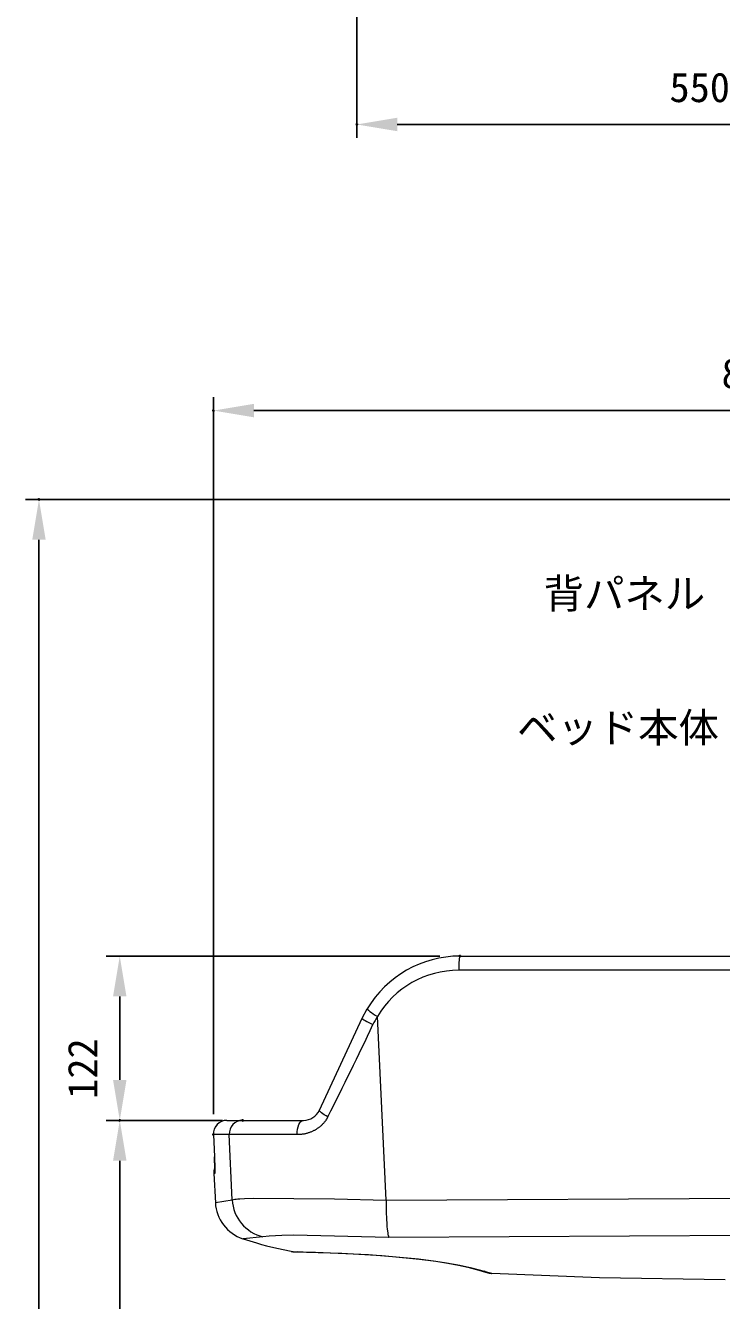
# Model space of a CAD drawing. Units: millimetres, scale not verified. Extents: x -203 to 203, y -143 to 208.
# Drawn here: x 8 to 59.7, y -31.1 to 63.6 of the extents above; entities that cross this region are included whole.
import ezdxf
from ezdxf.enums import TextEntityAlignment as Align

# ---------------------------------------------------------------- set-up
doc = ezdxf.new("R2010")
doc.units = ezdxf.units.MM
doc.header["$LTSCALE"] = 0.5
doc.header["$PDMODE"] = 32
doc.header["$PDSIZE"] = 0.1
for name, color, linetype, lineweight in [('0-1_DIMENSION_LINES$02_DIMENSI', 1, 'Continuous', 25), ('0-2_DIMENSION_LINES$04_SUB_LIN', 4, 'Continuous', 18), ('0-5_DIMENSION_LINES$03_LINES', 7, 'Continuous', 18)]:
    doc.layers.add(name, color=color, linetype=linetype, lineweight=lineweight)
doc.layers.add('0-4_DEFPOINTS', color=7, linetype='Continuous')
doc.styles.add('ＭＳ ゴシック', font='')
doc.styles.get('ＭＳ ゴシック').set_extended_font_data('MS Gothic')

# ---------------------------------------------------------------- blocks, each defined once
blk = doc.blocks.new('D17')
at = {"layer": '0-1_DIMENSION_LINES$02_DIMENSI', "color": 7}
for p, q in [((3745.223, 2144), (3745.223, 2090.5)), ((3855.223, 2144), (3855.223, 2090.5)), ((3849.223, 2092.5), (3751.222, 2092.5))]:
    blk.add_line(p, q, dxfattribs=at)
for points in [[(3751.222, 2093.5), (3751.222, 2091.5), (3745.223, 2092.5)], [(3849.223, 2091.5), (3849.223, 2093.5), (3855.223, 2092.5)]]:
    blk.add_solid(points, dxfattribs=at)
at = {"layer": '0-4_DEFPOINTS'}
for p in [(3745.223, 2147), (3855.223, 2147), (3745.223, 2092.5)]:
    blk.add_point(p, dxfattribs=at)
at = {"layer": '0-1_DIMENSION_LINES$02_DIMENSI', "color": 7, "style": 'ＭＳ ゴシック'}
blk.add_text('550', height=4.399, dxfattribs=at).set_placement((3791.651, 2094.5), align=Align.BOTTOM_LEFT)
blk = doc.blocks.new('D27')
at = {"layer": '0-1_DIMENSION_LINES$02_DIMENSI', "color": 7}
for p, q in [((3757.523, 1968.967), (3708, 1968.967)), ((3710, 1962.968), (3710, 1950.567)), ((3725.241, 1944.567), (3708, 1944.567))]:
    blk.add_line(p, q, dxfattribs=at)
for points in [[(3711, 1962.968), (3709, 1962.968), (3710, 1968.967)], [(3709, 1950.567), (3711, 1950.567), (3710, 1944.567)]]:
    blk.add_solid(points, dxfattribs=at)
at = {"layer": '0-4_DEFPOINTS'}
for p in [(3760.523, 1968.967), (3710, 1944.567), (3728.241, 1944.567)]:
    blk.add_point(p, dxfattribs=at)
at = {"layer": '0-1_DIMENSION_LINES$02_DIMENSI', "color": 7, "style": 'ＭＳ ゴシック'}
blk.add_text('122', height=4.399, rotation=90, dxfattribs=at).set_placement((3708, 1947.767), align=Align.BOTTOM_LEFT)
blk = doc.blocks.new('D29')
at = {"layer": '0-1_DIMENSION_LINES$02_DIMENSI', "color": 7}
for p, q in [((3723.914, 1945.463), (3723.914, 2052)), ((3892, 2053), (3892, 2052)), ((3886, 2050), (3729.914, 2050))]:
    blk.add_line(p, q, dxfattribs=at)
for points in [[(3729.914, 2051), (3729.914, 2049), (3723.914, 2050)], [(3886, 2049), (3886, 2051), (3892, 2050)]]:
    blk.add_solid(points, dxfattribs=at)
at = {"layer": '0-4_DEFPOINTS'}
for p in [(3723.914, 2050), (3892, 2050), (3723.914, 1942.463)]:
    blk.add_point(p, dxfattribs=at)
at = {"layer": '0-1_DIMENSION_LINES$02_DIMENSI', "color": 7, "style": 'ＭＳ ゴシック'}
blk.add_text('840', height=4.399, dxfattribs=at).set_placement((3799.386, 2052), align=Align.BOTTOM_LEFT)
blk = doc.blocks.new('D32')
at = {"layer": '0-1_DIMENSION_LINES$02_DIMENSI', "color": 7}
for p, q in [((3889, 2036.8), (3696, 2036.8)), ((3698, 1788), (3698, 2030.8))]:
    blk.add_line(p, q, dxfattribs=at)
blk.add_solid([(3699, 2030.8), (3697, 2030.8), (3698, 2036.8)], dxfattribs=at)
at = {"layer": '0-4_DEFPOINTS'}
blk.add_point((3698, 2036.8), dxfattribs=at)
blk = doc.blocks.new('D33')
at = {"layer": '0-1_DIMENSION_LINES$02_DIMENSI', "color": 7}
for p, q in [((3725.241, 1944.567), (3708, 1944.567)), ((3710, 1938.568), (3710, 1788)), ((3707.969, 1782), (3708, 1782))]:
    blk.add_line(p, q, dxfattribs=at)
for points in [[(3711, 1938.568), (3709, 1938.568), (3710, 1944.567)], [(3709, 1788), (3711, 1788), (3710, 1782)]]:
    blk.add_solid(points, dxfattribs=at)
at = {"layer": '0-4_DEFPOINTS'}
for p in [(3728.241, 1944.567), (3710, 1782), (3710.969, 1782)]:
    blk.add_point(p, dxfattribs=at)
at = {"layer": '0-1_DIMENSION_LINES$02_DIMENSI', "color": 7, "style": 'ＭＳ ゴシック'}
blk.add_text('813', height=4.399, rotation=90, dxfattribs=at).set_placement((3708, 1854.712), align=Align.BOTTOM_LEFT)

msp = doc.modelspace()

# ---------------------------------------------------------------- linework, layer by layer
at = {"layer": '0-2_DIMENSION_LINES$04_SUB_LIN'}
for p, q in [((40.2285, -5.5972), (40.213, -5.6956)), ((40.2455, -5.5365), (40.2285, -5.5972)), ((40.2631, -5.516), (40.2455, -5.5365)), ((80.7742, -6.5687), (40.174, -6.5687)), ((40.1765, -6.3661), (40.1756, -6.5684)), ((40.1809, -6.1699), (40.1765, -6.3661)), ((40.1887, -5.988), (40.1809, -6.1699)), ((40.1995, -5.8277), (40.1887, -5.988)), ((40.213, -5.6956), (40.1995, -5.8277)), ((33.3833, -9.4333), (33.3832, -9.4374)), ((33.3832, -9.4374), (33.3832, -9.4388)), ((33.3832, -9.4388), (33.3832, -9.4402)), ((33.3832, -9.4402), (33.3833, -9.4416)), ((33.3833, -9.4416), (33.3834, -9.4424)), ((33.3834, -9.4424), (33.3834, -9.4431)), ((33.3834, -9.4431), (33.3835, -9.4439)), ((33.3835, -9.4439), (33.3836, -9.4446)), ((33.3836, -9.4446), (33.3838, -9.4454)), ((33.3838, -9.4454), (33.3839, -9.4462)), ((33.3839, -9.4462), (33.3841, -9.447)), ((33.3841, -9.447), (33.3843, -9.4478)), ((33.3843, -9.4478), (33.3845, -9.4486)), ((33.3845, -9.4486), (33.3847, -9.4494)), ((33.3847, -9.4494), (33.385, -9.4503)), ((33.385, -9.4503), (33.3853, -9.4511)), ((33.3853, -9.4511), (33.3856, -9.452)), ((33.3856, -9.452), (33.3859, -9.4529)), ((33.3859, -9.4529), (33.3863, -9.4538)), ((33.3863, -9.4538), (33.3867, -9.4548)), ((33.3867, -9.4548), (33.3872, -9.4557)), ((33.3872, -9.4557), (33.3876, -9.4567)), ((33.3876, -9.4567), (33.3882, -9.4577)), ((33.3882, -9.4577), (33.3887, -9.4587)), ((33.3887, -9.4587), (33.3893, -9.4597)), ((33.3893, -9.4597), (33.3899, -9.4608)), ((33.3899, -9.4608), (33.3913, -9.4629)), ((33.3913, -9.4629), (33.3928, -9.4652)), ((33.3928, -9.4652), (33.3944, -9.4675)), ((33.3944, -9.4675), (33.3962, -9.4699)), ((33.0127, -10.1351), (33.0208, -10.1585)), ((33.0208, -10.1585), (33.06, -10.1957)), ((33.06, -10.1957), (33.1288, -10.2455)), ((33.1288, -10.2455), (33.225, -10.306)), ((33.225, -10.306), (33.3451, -10.3752)), ((33.3451, -10.3752), (33.485, -10.4507)), ((33.3962, -9.4699), (33.3981, -9.4724)), ((33.3981, -9.4724), (33.4023, -9.4776)), ((33.4023, -9.4776), (33.4071, -9.4831)), ((33.4071, -9.4831), (33.4123, -9.4888)), ((33.4123, -9.4888), (33.418, -9.4948)), ((33.418, -9.4948), (33.4241, -9.5011)), ((33.4241, -9.5011), (33.4376, -9.5142)), ((33.4376, -9.5142), (33.4528, -9.5283)), ((33.4528, -9.5283), (33.4697, -9.5432)), ((33.4697, -9.5432), (33.4882, -9.559)), ((33.4882, -9.559), (33.5304, -9.5932)), ((33.5304, -9.5932), (33.5789, -9.6305)), ((33.5789, -9.6305), (33.6929, -9.7129)), ((33.6929, -9.7129), (33.8262, -9.8035)), ((33.8262, -9.8035), (33.9742, -9.8989)), ((33.9742, -9.8989), (34.1316, -9.996)), ((34.7919, -23.6376), (34.1316, -9.996)), ((33.485, -10.4507), (33.64, -10.5299)), ((33.64, -10.5299), (33.8045, -10.6101)), ((29.8266, -16.9979), (29.826, -16.9658)), ((29.8528, -17.041), (29.8266, -16.9979)), ((29.9038, -17.0939), (29.8528, -17.041)), ((28.2999, -18.032), (28.3734, -17.8983)), ((28.3734, -17.8983), (28.4582, -17.7987)), ((28.4582, -17.7987), (28.551, -17.7372)), ((28.551, -17.7372), (28.6478, -17.7164)), ((29.9783, -17.1552), (29.9038, -17.0939)), ((30.074, -17.223), (29.9783, -17.1552)), ((30.0899, -17.9762), (30.0556, -18.0119)), ((30.1883, -17.2955), (30.074, -17.223)), ((30.1233, -17.9398), (30.0899, -17.9762)), ((30.156, -17.9025), (30.1233, -17.9398)), ((30.1877, -17.8644), (30.156, -17.9025)), ((30.2186, -17.8254), (30.1877, -17.8644)), ((30.318, -17.3707), (30.1883, -17.2955)), ((30.2483, -17.7856), (30.2186, -17.8254)), ((30.2771, -17.7451), (30.2483, -17.7856)), ((30.3049, -17.7038), (30.2771, -17.7451)), ((30.3582, -17.6193), (30.3049, -17.7038)), ((30.4594, -17.4463), (30.318, -17.3707)), ((30.4594, -17.4463), (30.3582, -17.6193)), ((23.1315, -18.7687), (21.957, -18.7687)), ((23.4012, -18.769), (23.1315, -18.7687)), ((23.3527, -23.6142), (23.1315, -18.7687)), ((23.3913, -18.7696), (23.3914, -18.7696)), ((23.3913, -18.7696), (23.3913, -18.7696)), ((23.3913, -18.7696), (23.3913, -18.7696)), ((23.3913, -18.7696), (23.3913, -18.7696)), ((23.3913, -18.7696), (23.3913, -18.7696)), ((23.3914, -18.7696), (23.3913, -18.7696)), ((23.3914, -18.7696), (23.3915, -18.7696)), ((23.3914, -18.7696), (23.3914, -18.7696)), ((23.3914, -18.7696), (23.3914, -18.7696)), ((23.3915, -18.7696), (23.3914, -18.7696)), ((23.3915, -18.7695), (23.3917, -18.7695)), ((23.3915, -18.7696), (23.3915, -18.7695)), ((23.3916, -18.7697), (23.3915, -18.7696)), ((23.3921, -18.7697), (23.3916, -18.7697)), ((23.3917, -18.7695), (23.3927, -18.7695)), ((23.3928, -18.7697), (23.3921, -18.7697)), ((23.3927, -18.7695), (23.4027, -18.7692)), ((23.3984, -18.7698), (23.3928, -18.7697)), ((28.1715, -18.7795), (23.3984, -18.7698)), ((23.4027, -18.7691), (23.4012, -18.769)), ((23.4031, -18.7691), (23.4027, -18.7691)), ((23.4027, -18.7692), (23.4031, -18.7691)), ((23.4032, -18.7691), (23.4031, -18.7691)), ((23.4031, -18.7691), (23.4032, -18.7691)), ((23.4032, -18.7691), (23.4032, -18.7691)), ((23.4032, -18.7691), (23.4032, -18.7691)), ((23.4033, -18.7691), (23.4032, -18.7691)), ((23.4032, -18.7691), (23.4033, -18.7691)), ((23.4032, -18.7691), (23.4032, -18.7691)), ((23.4033, -18.7691), (23.4033, -18.7691)), ((23.4033, -18.7691), (23.4033, -18.7691)), ((23.4033, -18.7691), (23.4033, -18.7691)), ((28.1715, -18.7795), (28.1753, -18.5758)), ((28.3566, -18.771), (28.1715, -18.7795)), ((28.1753, -18.5758), (28.1988, -18.3779)), ((28.1988, -18.3779), (28.2409, -18.1941)), ((28.2409, -18.1941), (28.2999, -18.032)), ((28.4493, -18.7643), (28.3566, -18.771)), ((28.4956, -18.7598), (28.4493, -18.7643)), ((28.5421, -18.7545), (28.4956, -18.7598)), ((28.5918, -18.7478), (28.5421, -18.7545)), ((28.6415, -18.74), (28.5918, -18.7478)), ((28.6912, -18.7311), (28.6415, -18.74)), ((28.7409, -18.7211), (28.6912, -18.7311)), ((28.7906, -18.7101), (28.7409, -18.7211)), ((28.8402, -18.6982), (28.7906, -18.7101)), ((28.8897, -18.6852), (28.8402, -18.6982)), ((28.9391, -18.6714), (28.8897, -18.6852)), ((28.9883, -18.6566), (28.9391, -18.6714)), ((29.0373, -18.6409), (28.9883, -18.6566)), ((29.0861, -18.6243), (29.0373, -18.6409)), ((29.1347, -18.6067), (29.0861, -18.6243)), ((29.1831, -18.5882), (29.1347, -18.6067)), ((29.2312, -18.5687), (29.1831, -18.5882)), ((29.279, -18.5481), (29.2312, -18.5687)), ((29.3266, -18.5266), (29.279, -18.5481)), ((29.3709, -18.5054), (29.3266, -18.5266)), ((29.415, -18.4833), (29.3709, -18.5054)), ((29.4587, -18.4603), (29.415, -18.4833)), ((29.502, -18.4364), (29.4587, -18.4603)), ((29.5449, -18.4116), (29.502, -18.4364)), ((29.5875, -18.3858), (29.5449, -18.4116)), ((29.6296, -18.3592), (29.5875, -18.3858)), ((29.6712, -18.3318), (29.6296, -18.3592)), ((29.7123, -18.3034), (29.6712, -18.3318)), ((29.7529, -18.2742), (29.7123, -18.3034)), ((29.793, -18.2441), (29.7529, -18.2742)), ((29.8326, -18.2131), (29.793, -18.2441)), ((29.8716, -18.1814), (29.8326, -18.2131)), ((29.91, -18.1487), (29.8716, -18.1814)), ((29.9478, -18.1152), (29.91, -18.1487)), ((29.9851, -18.0809), (29.9478, -18.1152)), ((30.0207, -18.0468), (29.9851, -18.0809)), ((30.0556, -18.0119), (30.0207, -18.0468)), ((22.1094, -23.825), (23.3527, -23.6142)), ((23.3527, -23.6142), (23.5369, -23.5829)), ((23.5369, -23.5829), (23.6459, -23.5689)), ((23.6459, -23.5689), (23.7719, -23.5552)), ((23.7719, -23.5552), (23.9197, -23.5437)), ((23.9197, -23.5437), (24.2631, -23.524)), ((24.2631, -23.524), (24.9159, -23.5058)), ((24.9159, -23.5058), (30.9573, -23.5551)), ((30.9573, -23.5551), (34.7903, -23.6386)), ((34.7903, -23.6386), (77.697, -23.413)), ((34.7919, -23.6376), (34.7928, -24.5674)), ((34.7928, -24.5674), (34.8065, -25.0171)), ((34.8065, -25.0171), (34.8294, -25.4294)), ((34.8294, -25.4294), (34.844, -25.6154)), ((25.634, -26.3731), (24.1556, -26.5159)), ((26.0944, -26.3219), (25.634, -26.3731)), ((26.5546, -26.2872), (26.0944, -26.3219)), ((27.0281, -26.2654), (26.5546, -26.2872)), ((27.9042, -26.2488), (27.0281, -26.2654)), ((34.9854, -26.4158), (27.9042, -26.2488)), ((34.844, -25.6154), (34.8606, -25.7859)), ((34.8606, -25.7859), (34.8787, -25.9377)), ((34.8787, -25.9377), (34.8986, -26.0728)), ((34.8986, -26.0728), (34.9088, -26.1324)), ((34.9088, -26.1324), (34.9193, -26.1876)), ((34.9193, -26.1876), (34.9302, -26.2378)), ((34.9302, -26.2378), (34.9358, -26.261)), ((34.9358, -26.261), (34.9415, -26.2827)), ((34.9415, -26.2827), (34.947, -26.3022)), ((34.947, -26.3022), (34.9526, -26.3205)), ((34.9526, -26.3205), (34.9582, -26.3378)), ((34.9582, -26.3378), (34.9639, -26.3542)), ((34.9639, -26.3542), (34.9871, -26.4148)), ((80.5811, -26.1673), (34.9854, -26.4158)), ((24.1556, -26.5159), (24.1612, -26.5154)), ((24.1556, -26.5159), (24.1556, -26.5159))]:
    msp.add_line(p, q, dxfattribs=at)
for centre, radius, start, end in [((40.169, -13.6025), 7.0338, 89.95982, 149.15688), ((40.5145, -13.79), 7.4253, 149.27275, 154.6436), ((-240.5906, 119.3639), 303.6201, 333.21802, 334.65408), ((24.1257, -18.7121), 0.9958, 90.30397, 183.25839), ((26.3529, -23.456), 3.0044, 183.01767, 256.15583)]:
    msp.add_arc(centre, radius, start, end, dxfattribs=at)
at = {"layer": '0-5_DIMENSION_LINES$03_LINES'}
for p, q in [((40.2615, -5.5164), (80.7003, -5.5164)), ((33.011, -10.1354), (33.3817, -9.4337)), ((29.826, -16.9658), (33.011, -10.1354)), ((22.9547, -17.7164), (24.1204, -17.7164)), ((24.1204, -17.7164), (28.6478, -17.7164)), ((21.9557, -18.7612), (22.0306, -20.4221)), ((21.9557, -18.7612), (21.957, -18.7687)), ((21.957, -18.7687), (22.0317, -20.4292)), ((22.0306, -20.4221), (22.0317, -20.4292)), ((22.0317, -20.4292), (22.0581, -21.2943)), ((21.9966, -21.4664), (21.9866, -21.6687)), ((21.9866, -21.6687), (22.1005, -23.8408)), ((22.0444, -21.6687), (21.9866, -21.6687)), ((22.0426, -21.2827), (21.9966, -21.4664)), ((22.0506, -21.4934), (22.0444, -21.6687)), ((22.0448, -21.6685), (22.0444, -21.6687)), ((22.0449, -21.6684), (22.0448, -21.6685)), ((22.0451, -21.6684), (22.0449, -21.6684)), ((22.0452, -21.6683), (22.0451, -21.6684)), ((22.0453, -21.6682), (22.0452, -21.6683)), ((22.0454, -21.6681), (22.0453, -21.6682)), ((22.0455, -21.668), (22.0454, -21.6681)), ((22.0454, -21.6681), (22.0454, -21.6681)), ((22.0456, -21.668), (22.0455, -21.668)), ((22.0456, -21.6679), (22.0456, -21.668)), ((22.0457, -21.6679), (22.0456, -21.6679)), ((22.0458, -21.6678), (22.0457, -21.6679)), ((22.0458, -21.6677), (22.0458, -21.6678)), ((22.0459, -21.6677), (22.0458, -21.6677)), ((22.046, -21.6676), (22.0459, -21.6677)), ((22.046, -21.6675), (22.046, -21.6676)), ((22.0461, -21.6675), (22.046, -21.6675)), ((22.0462, -21.6674), (22.0461, -21.6675)), ((22.0463, -21.6672), (22.0462, -21.6673)), ((22.0462, -21.6673), (22.0462, -21.6674)), ((22.0464, -21.6671), (22.0463, -21.6672)), ((22.0464, -21.667), (22.0464, -21.6671)), ((22.0465, -21.667), (22.0464, -21.667)), ((22.0466, -21.6668), (22.0465, -21.667)), ((22.0467, -21.6666), (22.0466, -21.6668)), ((22.0468, -21.6664), (22.0467, -21.6666)), ((22.0469, -21.6662), (22.0468, -21.6664)), ((22.047, -21.666), (22.0469, -21.6662)), ((22.0471, -21.6657), (22.047, -21.666)), ((22.0472, -21.6655), (22.0471, -21.6657)), ((22.0473, -21.6652), (22.0472, -21.6655)), ((22.0476, -21.6647), (22.0473, -21.6652)), ((22.0478, -21.6641), (22.0476, -21.6647)), ((22.048, -21.6635), (22.0478, -21.6641)), ((22.0482, -21.6628), (22.048, -21.6635)), ((22.0484, -21.662), (22.0482, -21.6628)), ((22.0486, -21.6613), (22.0484, -21.662)), ((22.049, -21.6596), (22.0486, -21.6613)), ((22.0494, -21.6577), (22.049, -21.6596)), ((22.0498, -21.6557), (22.0494, -21.6577)), ((22.0505, -21.6511), (22.0498, -21.6557)), ((22.0512, -21.6459), (22.0505, -21.6511)), ((22.0526, -21.6335), (22.0512, -21.6459)), ((22.0538, -21.6185), (22.0526, -21.6335)), ((22.0549, -21.6011), (22.0538, -21.6185)), ((22.0566, -21.5588), (22.0549, -21.6011)), ((22.0585, -21.4445), (22.0566, -21.5588)), ((22.0581, -21.2943), (22.0585, -21.4445)), ((24.163, -26.51), (25.1546, -26.8258)), ((25.1546, -26.8258), (25.5275, -26.9325)), ((25.5275, -26.9325), (25.9024, -27.0321)), ((25.9024, -27.0321), (26.6569, -27.213)), ((26.6569, -27.213), (27.7322, -27.442)), ((27.7308, -27.4482), (27.7318, -27.4481)), ((27.7311, -27.4475), (27.7785, -27.457)), ((27.7318, -27.4481), (27.7324, -27.448)), ((27.7324, -27.448), (27.7331, -27.448)), ((27.7331, -27.448), (27.7354, -27.4479)), ((27.7354, -27.4479), (27.7389, -27.4479)), ((27.7389, -27.4479), (29.5248, -27.5027)), ((27.7785, -27.457), (27.798, -27.4603)), ((27.798, -27.4603), (27.8158, -27.463)), ((27.8158, -27.463), (27.8476, -27.467)), ((27.8476, -27.467), (27.9035, -27.4728)), ((27.9035, -27.4728), (27.9487, -27.4761)), ((27.9487, -27.4761), (27.985, -27.4777)), ((27.985, -27.4777), (31.4979, -27.587)), ((29.5248, -27.5027), (33.4666, -27.6888)), ((31.4979, -27.587), (34.458, -27.7635)), ((33.4666, -27.6888), (35.2476, -27.8216)), ((34.458, -27.7635), (35.2442, -27.8262)), ((35.244, -27.8264), (37.2712, -28.0206)), ((35.2476, -27.8216), (35.2448, -27.8186)), ((35.2476, -27.8216), (37.1847, -28.0034)), ((37.1847, -28.0034), (38.4827, -28.1686)), ((37.2712, -28.0206), (38.4755, -28.1781)), ((38.4755, -28.1781), (39.3525, -28.3198)), ((38.4827, -28.1686), (39.2706, -28.2922)), ((39.2706, -28.2922), (40.2585, -28.477)), ((39.3525, -28.3198), (40.1446, -28.4714)), ((40.1446, -28.4714), (40.8587, -28.6329)), ((40.2585, -28.477), (41.0178, -28.6442)), ((40.8587, -28.6329), (41.6597, -28.8379)), ((41.0178, -28.6442), (41.6933, -28.8126)), ((41.6597, -28.8379), (42.1681, -28.9832)), ((41.6933, -28.8126), (42.4211, -29.0153)), ((42.1304, -28.9546), (42.0575, -28.9115)), ((42.1488, -28.9648), (42.1304, -28.9546)), ((42.1674, -28.9747), (42.1488, -28.9648)), ((42.1861, -28.984), (42.1674, -28.9747)), ((42.1681, -28.9832), (42.2589, -29.0125)), ((42.2051, -28.9929), (42.1861, -28.984)), ((42.2178, -28.9984), (42.2051, -28.9929)), ((42.2306, -29.0037), (42.2178, -28.9984)), ((42.2435, -29.0088), (42.2306, -29.0037)), ((42.2564, -29.0136), (42.2435, -29.0088)), ((42.2827, -29.0225), (42.2564, -29.0136)), ((42.2589, -29.0125), (42.2928, -29.0229)), ((42.3092, -29.0305), (42.2827, -29.0225)), ((42.2928, -29.0229), (42.3386, -29.0356)), ((42.336, -29.0378), (42.3092, -29.0305)), ((42.3631, -29.0443), (42.336, -29.0378)), ((42.3386, -29.0356), (42.3654, -29.0424)), ((42.3905, -29.0501), (42.3631, -29.0443)), ((42.3654, -29.0424), (42.3978, -29.0499)), ((42.418, -29.0554), (42.3905, -29.0501)), ((42.3978, -29.0499), (42.433, -29.0572)), ((42.4737, -29.0643), (42.418, -29.0554)), ((42.4211, -29.0153), (42.6231, -29.0762)), ((42.433, -29.0572), (42.4734, -29.0646)), ((42.4734, -29.0646), (42.5184, -29.0718)), ((42.53, -29.0717), (42.4737, -29.0643)), ((42.5184, -29.0718), (42.543, -29.075)), ((42.6436, -29.0837), (42.53, -29.0717)), ((42.543, -29.075), (42.5692, -29.0777)), ((42.5692, -29.0777), (42.6057, -29.0803)), ((42.6057, -29.0803), (42.6437, -29.0824)), ((42.6231, -29.0762), (42.6319, -29.0792)), ((42.6319, -29.0792), (42.6376, -29.0812)), ((42.6376, -29.0812), (42.6395, -29.0819)), ((42.6395, -29.0819), (42.6411, -29.0826)), ((42.6411, -29.0826), (42.6436, -29.0837)), ((42.6438, -29.0794), (50.6186, -29.3989)), ((50.6186, -29.3989), (59.9584, -29.5357))]:
    msp.add_line(p, q, dxfattribs=at)
for centre, radius, start, end in [((40.2615, -13.5164), 8, 89.99999, 149.31357), ((28.6479, -16.4166), 1.2998, 269.99377, 335.00621), ((22.9547, -18.7164), 1, 90, 182.5694), ((22.9552, -18.716), 0.9996, 90.02836, 183.02462), ((5.8921, -21.3205), 16.1634, 359.38525, 3.18855), ((25.0956, -23.6697), 3, 183.00014, 251.60858), ((28.0621, -25.701), 1.7782, 259.26493, 270.18439), ((28.0031, -26.4607), 1.0244, 254.58808, 282.11485), ((42.7828, -27.238), 1.8497, 251.1181, 265.68824)]:
    msp.add_arc(centre, radius, start, end, dxfattribs=at)

# ---------------------------------------------------------------- block references
at = {"layer": '0-1_DIMENSION_LINES$02_DIMENSI', "xscale": 0.5, "yscale": 0.5}
for name in ['D17', 'D29', 'D32', 'D27', 'D33']:
    msp.add_blockref(name, (-1840, -990), dxfattribs=at)

# ---------------------------------------------------------------- texts
at = {"layer": '0-1_DIMENSION_LINES$02_DIMENSI', "color": 7, "style": 'ＭＳ ゴシック'}
for s, p in [('背パネル', (46.4788, 19.6517)), ('ベッド本体', (44.5005, 9.6866))]:
    msp.add_text(s, height=2.199, dxfattribs=at).set_placement(p, align=Align.BOTTOM_LEFT)

doc.saveas('drawing.dxf')
